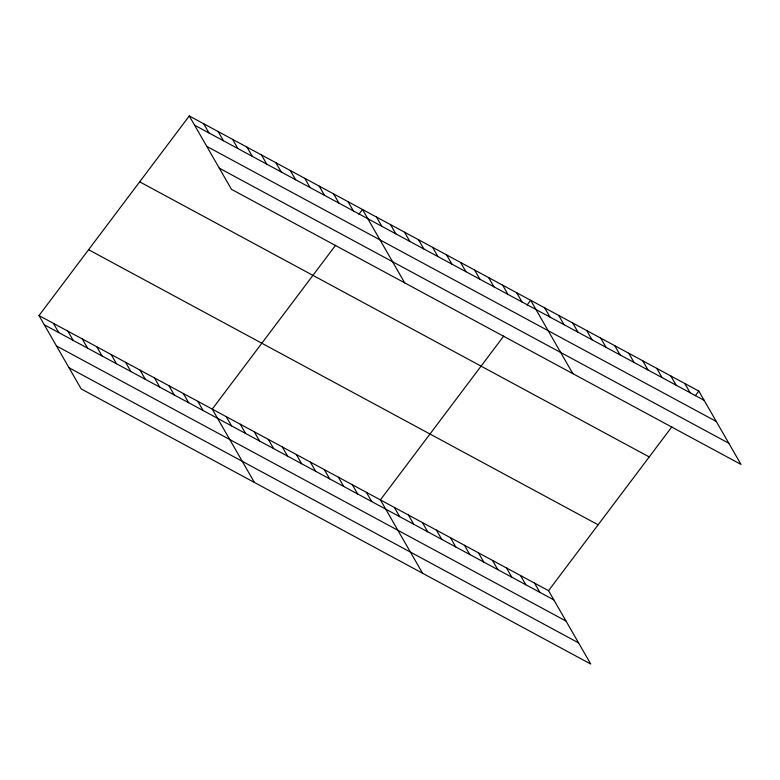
<?xml version="1.0" encoding="UTF-8"?>
<svg xmlns="http://www.w3.org/2000/svg" width="780" height="780" viewBox="0 0 780 780"><rect width="100%" height="100%" fill="white"/><g stroke="black" fill="none" stroke-linecap="round" stroke-linejoin="round"><path stroke-width="1.17" d="M39 315.569L548.545 590.675L590.733 664.033L81.188 388.927L39 315.569L189.267 115.966L698.812 391.072L741 464.431L231.455 189.326L189.267 115.966M335.595 245.261L212.248 409.1L254.436 482.469M358.976 214.207L362.515 209.498L404.703 282.867M503.743 336.043L380.396 499.883L422.584 573.251M527.124 304.99L530.663 300.281L572.851 373.649M548.545 590.675L671.892 426.826M695.273 395.772L698.812 391.072M194.581 125.19L704.116 400.296M206.749 146.357L716.293 421.463M219.287 168.168L728.832 443.264M139.678 181.828L649.223 456.934M88.588 249.698L598.133 524.803M44.304 324.792L553.849 599.898M56.482 345.959L566.017 621.065M69.02 367.77L578.555 642.876M684.801 383.506L690.105 392.73M670.79 375.94L676.094 385.164M656.779 368.375L662.083 377.598M642.759 360.808L648.073 370.032M628.748 353.243L634.062 362.466M614.737 345.677L620.042 354.9M600.727 338.11L606.031 347.344M586.716 330.544L592.02 339.778M572.705 322.978L578.009 332.212M558.685 315.412L563.999 324.646M544.674 307.846L549.988 317.08M516.652 292.715L521.957 301.948M502.642 285.148L507.946 294.382M488.631 277.592L493.935 286.816M474.61 270.026L479.924 279.25M460.6 262.46L465.904 271.684M446.589 254.894L451.893 264.118M432.578 247.328L437.882 256.552M418.567 239.762L423.872 248.986M404.557 232.196L409.861 241.42M390.536 224.63L395.85 233.854M376.526 217.064L381.829 226.297M348.075 201.708L353.389 210.931M333.645 193.908L338.949 203.141M319.205 186.118L324.509 195.341M304.765 178.318L310.069 187.551M534.534 583.108L539.838 592.332M290.326 170.528L295.639 179.751M520.514 575.542L525.827 584.766M275.896 162.727L281.2 171.961M506.503 567.976L511.817 577.2M261.456 154.937L266.76 164.161M492.492 560.41L497.796 569.634M247.016 147.137L252.33 156.37M478.481 552.844L483.785 562.068M232.586 139.347L237.89 148.58M464.47 545.279L469.774 554.512M218.147 131.557L223.451 140.78M450.46 537.712L455.764 546.946M203.707 123.757L209.011 132.99M436.439 530.146L441.753 539.38M422.428 522.581L427.732 531.814M408.418 515.014L413.722 524.248M394.407 507.449L399.711 516.682M366.385 492.316L371.69 501.55M352.365 484.76L357.679 493.984M338.354 477.194L343.658 486.418M324.344 469.628L329.648 478.852M310.333 462.062L315.637 471.286M296.322 454.496L301.626 463.72M282.311 446.93L287.615 456.154M268.291 439.364L273.604 448.588M254.28 431.798L259.584 441.022M240.269 424.232L245.573 433.465M226.258 416.666L231.562 425.899M197.808 401.31L203.112 410.534M183.368 393.51L188.672 402.743M168.928 385.72L174.242 394.943M154.499 377.92L159.803 387.153M140.059 370.13L145.363 379.353M125.619 362.329L130.933 371.563M111.189 354.539L116.493 363.763M96.749 346.749L102.053 355.973M82.309 338.949L87.614 348.182M67.87 331.159L73.183 340.382M53.44 323.359L58.744 332.592"/></g></svg>
